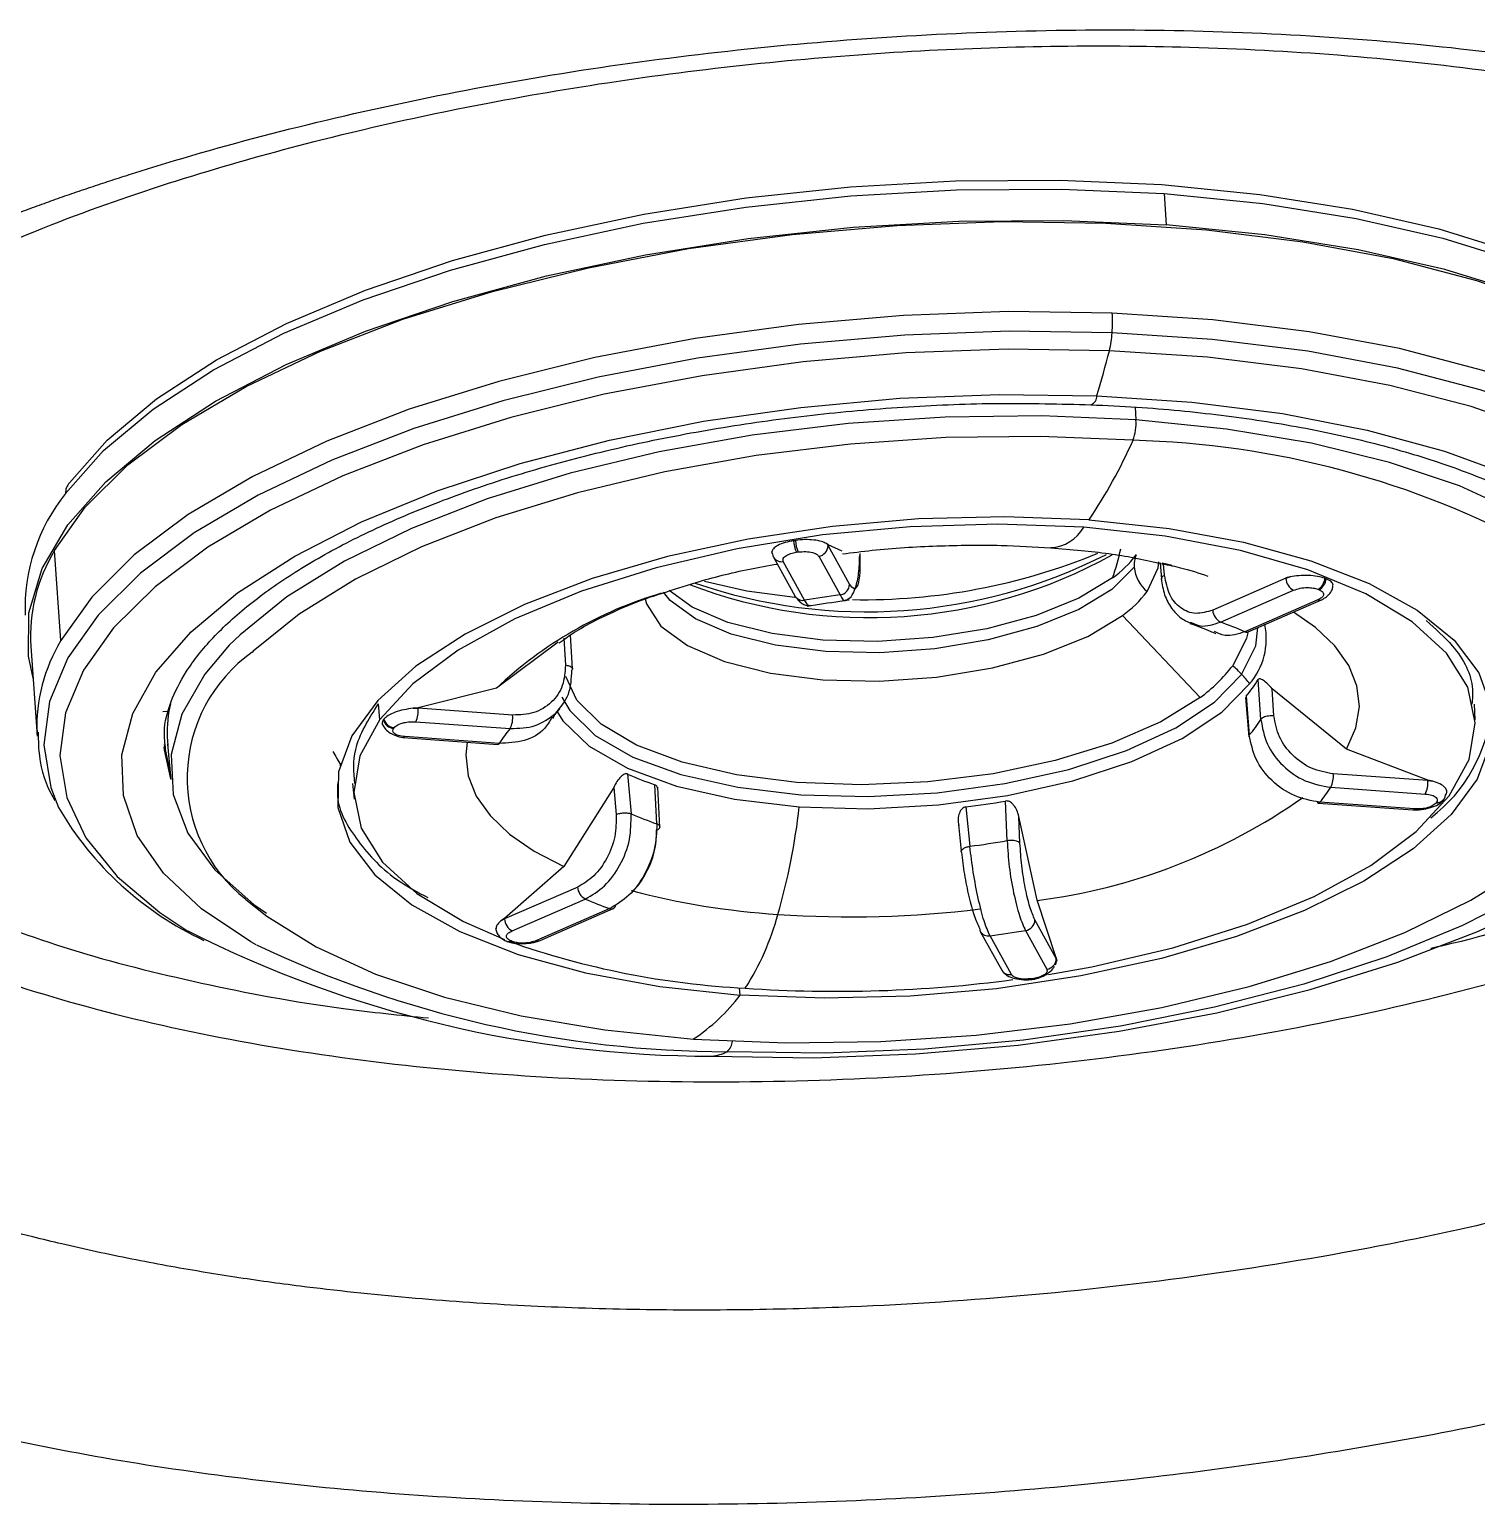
# Model space of a CAD drawing. Extents: x 525 to 613, y 487 to 635.
# Drawn here: x 566.07 to 567.72, y 579.083 to 580.765 of the extents above; entities that cross this region are included whole.
import ezdxf

# ---------------------------------------------------------------- set-up
doc = ezdxf.new("R2010")
doc.units = 0
doc.header["$MEASUREMENT"] = 0
doc.layers.add('1', color=4, linetype='Continuous')
doc.layers.add('STD TEST', color=3, linetype='Continuous')

# ---------------------------------------------------------------- blocks, each defined once
blk = doc.blocks.new('2023 VANGUARD')
at = {"layer": '1', "color": 3, "linetype": 'Continuous', "lineweight": 25}
for p, q in [((-1.5965, -12.1133), (-1.594, -12.1491)), ((-1.6295, -12.3568), (-1.6285, -12.3713)), ((-2.0188, -12.5091), (-2.0168, -12.5088)), ((-1.9796, -12.514), (-1.9814, -12.5125)), ((-1.9814, -12.5125), (-1.9795, -12.5147)), ((-1.9635, -12.5213), (-1.9796, -12.514)), ((-1.9795, -12.5147), (-1.9796, -12.514)), ((-1.9552, -12.5588), (-1.9795, -12.5147)), ((-2.8543, -12.623), (-2.8615, -12.5204)), ((-2.0429, -12.5242), (-2.0436, -12.5218)), ((-2.0418, -12.528), (-2.0174, -12.572)), ((-2.0063, -12.5771), (-2.0307, -12.533)), ((-2.0157, -12.5224), (-2.0137, -12.5221)), ((-1.9903, -12.5269), (-1.9659, -12.571)), ((-1.601, -12.5345), (-1.5994, -12.5529)), ((-1.5872, -12.5376), (-1.5985, -12.535)), ((-1.5959, -12.5487), (-1.597, -12.5359)), ((-1.4527, -12.5504), (-1.4576, -12.5514)), ((-1.4576, -12.5521), (-1.4527, -12.5504)), ((-1.4576, -12.5521), (-1.541, -12.5885)), ((-1.5323, -12.6021), (-1.4489, -12.5657)), ((-1.4576, -12.5514), (-1.4576, -12.5521)), ((-1.4211, -12.5646), (-1.4197, -12.5651)), ((-1.4132, -12.5521), (-1.4118, -12.5526)), ((-1.421, -12.5767), (-1.5044, -12.613)), ((-1.5004, -12.6131), (-1.417, -12.5767)), ((-1.6438, -12.5945), (-1.5553, -12.688)), ((-2.271, -12.6554), (-2.2734, -12.6167)), ((-2.8886, -12.6297), (-2.8814, -12.7323)), ((-2.2872, -12.6249), (-2.3578, -12.6776)), ((-2.281, -12.6203), (-2.2791, -12.6511)), ((-1.4861, -12.713), (-1.489, -12.6675)), ((-2.3578, -12.6776), (-2.447, -12.6997)), ((-1.3885, -12.747), (-1.4731, -12.6781)), ((-1.4712, -12.709), (-1.4731, -12.6781)), ((-2.7294, -12.6952), (-2.7311, -12.7037)), ((-2.4907, -12.7131), (-2.4923, -12.6953)), ((-2.447, -12.6997), (-2.4528, -12.7003)), ((-2.4528, -12.7003), (-2.4469, -12.7004)), ((-2.4469, -12.7004), (-2.447, -12.6997)), ((-2.3392, -12.7081), (-2.4469, -12.7004)), ((-1.5036, -12.688), (-1.4999, -12.7331)), ((-1.5029, -12.6865), (-1.4993, -12.7309)), ((-1.2417, -12.7134), (-1.2426, -12.6955)), ((-2.738, -12.704), (-2.7311, -12.7037)), ((-2.4867, -12.7137), (-2.4861, -12.7129)), ((-2.4497, -12.7157), (-2.342, -12.7234)), ((-2.8816, -12.7286), (-2.8814, -12.7323)), ((-2.475, -12.7233), (-2.4744, -12.7225)), ((-2.4638, -12.7338), (-2.3561, -12.7415)), ((-2.3544, -12.7404), (-2.4622, -12.7327)), ((-2.7366, -12.7417), (-2.7296, -12.775)), ((-2.7361, -12.7478), (-2.7365, -12.7442)), ((-2.7291, -12.7807), (-2.7361, -12.7478)), ((-2.7326, -12.7414), (-2.729, -12.7817)), ((-1.2958, -12.7822), (-1.3885, -12.7471)), ((-2.5362, -12.7654), (-2.5351, -12.7653)), ((-2.5217, -12.7862), (-2.5201, -12.804)), ((-2.2082, -12.7753), (-2.2042, -12.8206)), ((-1.2958, -12.7829), (-1.4035, -12.7752)), ((-1.2902, -12.7835), (-1.2958, -12.7822)), ((-1.2958, -12.7822), (-1.2958, -12.7829)), ((-1.2958, -12.7829), (-1.2902, -12.7835)), ((-2.2239, -12.7907), (-2.2808, -12.8808)), ((-2.2239, -12.7907), (-2.2212, -12.8214)), ((-2.1748, -12.8322), (-2.1771, -12.7875)), ((-2.1715, -12.8358), (-2.1738, -12.7905)), ((-1.4064, -12.7905), (-1.2986, -12.7982)), ((-1.8224, -12.8129), (-1.818, -12.8577)), ((-1.7754, -12.8514), (-1.7774, -12.8062)), ((-1.4204, -12.8085), (-1.3127, -12.8162)), ((-1.3111, -12.8152), (-1.4188, -12.8075)), ((-1.2858, -12.8076), (-1.2864, -12.8084)), ((-1.2777, -12.8047), (-1.2771, -12.8039)), ((-1.8311, -12.8293), (-1.8277, -12.8634)), ((-1.7412, -12.9194), (-1.7621, -12.8237)), ((-1.7608, -12.8544), (-1.7621, -12.8237)), ((-2.2808, -12.8808), (-2.3486, -12.94)), ((-2.2651, -12.9043), (-2.3485, -12.9407)), ((-2.3398, -12.9543), (-2.2564, -12.9179)), ((-1.7194, -12.985), (-1.7412, -12.9194)), ((-2.2285, -12.9288), (-2.3119, -12.9652)), ((-2.308, -12.9653), (-2.2246, -12.9289)), ((-2.3486, -12.94), (-2.3526, -12.9428)), ((-2.3526, -12.9428), (-2.3485, -12.9407)), ((-2.3485, -12.9407), (-2.3486, -12.94)), ((-1.7545, -12.9538), (-1.7302, -12.9979)), ((-1.7194, -12.9857), (-1.7437, -12.9417)), ((-2.3461, -12.966), (-2.3448, -12.9666)), ((-2.3397, -12.9663), (-2.3411, -12.9658)), ((-1.806, -12.9549), (-1.7816, -12.9989)), ((-1.7705, -13.004), (-1.7949, -12.9599)), ((-1.7202, -12.9931), (-1.7187, -12.9882)), ((-1.7187, -12.9882), (-1.7194, -12.985)), ((-1.7194, -12.985), (-1.7194, -12.9857)), ((-1.7194, -12.9857), (-1.7187, -12.9882)), ((-2.0799, -13.0275), (-2.0805, -13.0191)), ((-1.7451, -13.0085), (-1.7471, -13.0088)), ((-1.7461, -13.0097), (-1.7441, -13.0094))]:
    blk.add_line(p, q, dxfattribs=at)
at = {"layer": '1', "color": 3, "linetype": 'Continuous', "lineweight": 25, "flags": 128}
for points in [[(-2.849, -12.4553), (-2.8058, -12.4064), (-2.7493, -12.3592), (-2.6804, -12.3143), (-2.6001, -12.2725), (-2.5096, -12.2344), (-2.4101, -12.2005), (-2.3031, -12.1713), (-2.1903, -12.1472), (-2.0732, -12.1286), (-1.9535, -12.1158), (-1.833, -12.1089), (-1.7134, -12.1081), (-1.5965, -12.1133)], [(-2.8444, -12.4431), (-2.8014, -12.3944), (-2.7453, -12.3475), (-2.6768, -12.3029), (-2.597, -12.2613), (-2.5069, -12.2234), (-2.408, -12.1897), (-2.3017, -12.1607), (-2.1895, -12.1367), (-2.073, -12.1183), (-1.954, -12.1055), (-1.8342, -12.0987), (-1.7154, -12.0978), (-1.5992, -12.103), (-1.4873, -12.1142), (-1.3815, -12.1311), (-1.2832, -12.1536), (-1.1938, -12.1812), (-1.1148, -12.2137), (-1.0471, -12.2505), (-0.9919, -12.2911), (-0.9499, -12.335), (-0.9264, -12.3717)], [(-1.5965, -12.1133), (-1.484, -12.1245), (-1.3776, -12.1416), (-1.2787, -12.1642), (-1.1889, -12.192), (-1.1093, -12.2247), (-1.0413, -12.2617), (-1.0162, -12.2785)], [(-2.8861, -12.6659), (-2.8914, -12.641), (-2.8908, -12.5913), (-2.8758, -12.5411), (-2.8465, -12.4912), (-2.8032, -12.4422), (-2.7468, -12.395), (-2.6779, -12.3501), (-2.5976, -12.3083), (-2.507, -12.2702), (-2.4076, -12.2363), (-2.3006, -12.2071), (-2.1877, -12.183), (-2.0706, -12.1645), (-1.9509, -12.1516), (-1.8304, -12.1448), (-1.7109, -12.1439), (-1.594, -12.1491)], [(-2.8615, -12.5204), (-2.8265, -12.471), (-2.7779, -12.4228), (-2.7164, -12.3767), (-2.6429, -12.3332), (-2.5585, -12.293), (-2.4645, -12.2567), (-2.3621, -12.2249), (-2.2529, -12.1979), (-2.1386, -12.1761), (-2.0206, -12.16), (-1.9008, -12.1496), (-1.781, -12.1453), (-1.6628, -12.147)], [(-1.6628, -12.147), (-1.548, -12.1547), (-1.4383, -12.1682), (-1.3352, -12.1875), (-1.2403, -12.2123), (-1.1549, -12.242), (-1.0803, -12.2764), (-1.0176, -12.315), (-0.9677, -12.3571), (-0.9314, -12.4021), (-0.909, -12.4494), (-0.9015, -12.4889)], [(-0.8989, -12.5254), (-0.8987, -12.4776), (-0.9127, -12.429), (-0.941, -12.3824), (-0.9832, -12.3383), (-1.0388, -12.2975), (-1.1068, -12.2605), (-1.1863, -12.2278), (-1.2762, -12.2), (-1.375, -12.1774), (-1.4815, -12.1603), (-1.594, -12.1491)], [(-1.6555, -12.2496), (-1.7737, -12.2479), (-1.8936, -12.2522), (-2.0133, -12.2626), (-2.1313, -12.2787), (-2.2457, -12.3004), (-2.3548, -12.3275), (-2.4572, -12.3593), (-2.5512, -12.3956), (-2.6356, -12.4358), (-2.7091, -12.4793), (-2.7706, -12.5254), (-2.8192, -12.5736), (-2.8543, -12.623)], [(-0.8942, -12.5915), (-0.9018, -12.552), (-0.9241, -12.5047), (-0.9605, -12.4597), (-1.0104, -12.4176), (-1.073, -12.379), (-1.1476, -12.3446), (-1.233, -12.3149), (-1.3279, -12.2901), (-1.431, -12.2708), (-1.5407, -12.2573), (-1.6555, -12.2496)], [(-1.6557, -12.2721), (-1.7731, -12.2704), (-1.8921, -12.2747), (-2.0111, -12.285), (-2.1283, -12.301), (-2.2419, -12.3226), (-2.3504, -12.3495), (-2.452, -12.3811), (-2.5455, -12.4172), (-2.6293, -12.4571), (-2.7023, -12.5003), (-2.7634, -12.5461), (-2.8117, -12.594), (-2.8465, -12.643), (-2.8673, -12.6927), (-2.8738, -12.7422), (-2.8659, -12.7908), (-2.8571, -12.8134)], [(-0.904, -12.665), (-0.899, -12.6212), (-0.9069, -12.5726), (-0.929, -12.5255), (-0.9652, -12.4808), (-1.0147, -12.439), (-1.077, -12.4007), (-1.1511, -12.3665), (-1.2359, -12.337), (-1.3302, -12.3124), (-1.4326, -12.2932), (-1.5416, -12.2797), (-1.6557, -12.2721)], [(-1.6588, -12.2925), (-1.7741, -12.2909), (-1.8911, -12.2951), (-2.008, -12.3052), (-2.1231, -12.321), (-2.2347, -12.3422), (-2.3412, -12.3685), (-2.4411, -12.3997), (-2.5329, -12.4351), (-2.6152, -12.4743), (-2.6869, -12.5167), (-2.7469, -12.5617), (-2.7944, -12.6087), (-2.8286, -12.6569), (-2.849, -12.7057), (-2.8554, -12.7543), (-2.8476, -12.8021), (-2.8258, -12.8482), (-2.7903, -12.8922), (-2.7417, -12.9333), (-2.7095, -12.9544)], [(-1.0666, -12.8611), (-1.024, -12.828), (-0.9765, -12.7811), (-0.9423, -12.7328), (-0.9219, -12.6841), (-0.9155, -12.6354), (-0.9233, -12.5877), (-0.945, -12.5415), (-0.9805, -12.4976), (-1.0292, -12.4565), (-1.0904, -12.4189), (-1.1632, -12.3853), (-1.2465, -12.3563), (-1.3391, -12.3321), (-1.4397, -12.3133), (-1.5468, -12.3), (-1.6588, -12.2925)], [(-2.6315, -12.9701), (-2.6379, -12.9666), (-2.694, -12.9293), (-2.7373, -12.8886), (-2.7672, -12.8453), (-2.7831, -12.8), (-2.7849, -12.7534), (-2.7724, -12.7062), (-2.7459, -12.6592), (-2.7059, -12.6132), (-2.6528, -12.5688), (-2.5877, -12.5267), (-2.5114, -12.4877), (-2.4253, -12.4522), (-2.3306, -12.421), (-2.2288, -12.3945), (-2.1217, -12.373), (-2.0107, -12.3571), (-1.8978, -12.3467), (-1.7846, -12.3423), (-1.673, -12.3438)], [(-1.673, -12.3438), (-1.5648, -12.3511), (-1.4615, -12.3643), (-1.365, -12.383), (-1.2766, -12.4071), (-1.1978, -12.436), (-1.1298, -12.4693), (-1.0737, -12.5066), (-1.0303, -12.5473), (-1.0005, -12.5906), (-0.9845, -12.6359), (-0.9828, -12.6825), (-0.9952, -12.7297), (-1.0217, -12.7767), (-1.0618, -12.8227), (-1.1148, -12.8672), (-1.1482, -12.89)], [(-1.6285, -12.3713), (-1.736, -12.3668), (-1.846, -12.3682), (-1.9566, -12.3757), (-2.066, -12.389), (-2.1722, -12.408), (-2.2735, -12.4323), (-2.3682, -12.4615), (-2.4545, -12.4952), (-2.5311, -12.5326), (-2.5967, -12.5732), (-2.65, -12.6164), (-2.6623, -12.6285)], [(-1.1083, -12.5339), (-1.133, -12.514), (-1.1903, -12.4784), (-1.2595, -12.4468), (-1.3393, -12.4199), (-1.4285, -12.3981), (-1.5254, -12.3819), (-1.6285, -12.3713)], [(-1.6319, -12.3947), (-1.7374, -12.3902), (-1.8454, -12.3916), (-1.9541, -12.399), (-2.0615, -12.4121), (-2.1658, -12.4307), (-2.2653, -12.4546), (-2.3583, -12.4833), (-2.4431, -12.5163), (-2.5183, -12.5531), (-2.5827, -12.593), (-2.635, -12.6353), (-2.6363, -12.6366)], [(-1.6822, -12.4856), (-1.7781, -12.4819), (-1.8763, -12.4844), (-1.9746, -12.4929), (-2.0708, -12.5073), (-2.1627, -12.5273), (-2.2484, -12.5524), (-2.3258, -12.5821), (-2.3934, -12.6157), (-2.4495, -12.6524), (-2.4928, -12.6914), (-2.5226, -12.7319), (-2.5379, -12.7729), (-2.5387, -12.8136), (-2.5247, -12.853), (-2.4963, -12.8903), (-2.4542, -12.9245), (-2.3993, -12.955), (-2.3328, -12.9811), (-2.2563, -13.0022), (-2.1713, -13.0177), (-2.0799, -13.0275)], [(-1.6881, -12.4939), (-1.7859, -12.4903), (-1.886, -12.4933), (-1.9859, -12.5027), (-2.0833, -12.5185), (-2.1757, -12.54), (-2.2609, -12.5669), (-2.3367, -12.5985), (-2.4013, -12.634), (-2.453, -12.6725), (-2.4907, -12.7131)], [(-1.6822, -12.4856), (-1.5908, -12.4954), (-1.5058, -12.5109), (-1.4292, -12.532), (-1.3628, -12.5581), (-1.3079, -12.5886), (-1.2658, -12.6228), (-1.2374, -12.6601), (-1.2234, -12.6995), (-1.2241, -12.7401), (-1.2395, -12.7812), (-1.2692, -12.8217), (-1.3126, -12.8607), (-1.3687, -12.8974), (-1.4362, -12.931), (-1.5137, -12.9606), (-1.5994, -12.9858), (-1.6913, -13.0057), (-1.7875, -13.0202), (-1.8858, -13.0287), (-1.984, -13.0311), (-2.0799, -13.0275)], [(-1.2713, -12.8004), (-1.2487, -12.7588), (-1.2416, -12.7171), (-1.2502, -12.6764), (-1.2744, -12.6376), (-1.3135, -12.6018), (-1.3666, -12.5698), (-1.4324, -12.5424), (-1.5092, -12.5203), (-1.5951, -12.504), (-1.6881, -12.4939)], [(-2.0429, -12.5242), (-2.0425, -12.5263), (-2.0418, -12.528)], [(-1.6159, -12.5672), (-1.6033, -12.54), (-1.6024, -12.5335)], [(-1.6305, -12.5395), (-1.656, -12.5647), (-1.6936, -12.5876), (-1.7415, -12.6072), (-1.7972, -12.6224), (-1.858, -12.6325), (-1.9207, -12.637), (-1.9823, -12.6356), (-2.0397, -12.6285), (-2.09, -12.6159), (-2.1306, -12.5985), (-2.1595, -12.5773), (-2.1674, -12.568)], [(-1.6553, -12.5517), (-1.6937, -12.5747), (-1.7422, -12.5944), (-1.7987, -12.6096), (-1.8601, -12.6196), (-1.9234, -12.624), (-1.9855, -12.6225), (-2.0433, -12.6152), (-2.0938, -12.6025), (-2.1347, -12.5849), (-2.1608, -12.5662)], [(-2.1206, -12.5555), (-2.0723, -12.5665), (-2.0176, -12.5737)], [(-2.1886, -12.5741), (-2.1866, -12.5814), (-2.1701, -12.6066), (-2.14, -12.6288), (-2.0978, -12.647), (-2.0454, -12.6602), (-1.9856, -12.6678), (-1.9213, -12.6693), (-1.8558, -12.6648), (-1.7922, -12.6544), (-1.7338, -12.6387), (-1.6835, -12.6183), (-1.6438, -12.5945)], [(-2.0162, -12.5737), (-2.0173, -12.5722), (-2.0174, -12.572)], [(-1.417, -12.5767), (-1.4167, -12.5766), (-1.4164, -12.5764)], [(-1.3885, -12.7471), (-1.3778, -12.7228), (-1.3738, -12.6985), (-1.3765, -12.6747), (-1.3857, -12.6515), (-1.4016, -12.6292), (-1.4237, -12.6083), (-1.4489, -12.5906)], [(-1.5011, -12.6142), (-1.5025, -12.6204), (-1.5182, -12.6518)], [(-1.508, -12.6617), (-1.4917, -12.629), (-1.4894, -12.6083)], [(-2.6623, -12.6285), (-2.6902, -12.6613), (-2.7166, -12.7071), (-2.7287, -12.7532), (-2.7264, -12.7987), (-2.7097, -12.8428), (-2.6789, -12.8848), (-2.6344, -12.924), (-2.62, -12.9342)], [(-2.2833, -12.6877), (-2.2742, -12.703), (-2.245, -12.7314), (-2.2022, -12.756), (-2.1474, -12.7759), (-2.0826, -12.7904), (-2.0105, -12.7989), (-1.9337, -12.8011), (-1.8552, -12.7968), (-1.778, -12.7863), (-1.7052, -12.77), (-1.6394, -12.7485), (-1.5832, -12.7226), (-1.5389, -12.6932), (-1.508, -12.6617)], [(-1.5553, -12.688), (-1.6002, -12.7158), (-1.6559, -12.7401), (-1.7205, -12.7601), (-1.7914, -12.7751), (-1.866, -12.7844), (-1.9415, -12.7878), (-2.0152, -12.7851), (-2.0841, -12.7763), (-2.1458, -12.7619), (-2.1979, -12.7424), (-2.2384, -12.7185), (-2.266, -12.6911), (-2.2787, -12.664)], [(-2.0124, -12.8127), (-1.9339, -12.8149), (-1.8537, -12.8106), (-1.7749, -12.7999), (-1.7004, -12.7832), (-1.6332, -12.7612), (-1.5758, -12.7347), (-1.5305, -12.7047), (-1.4989, -12.6725)], [(-2.4907, -12.7131), (-2.5134, -12.7547), (-2.5205, -12.7965), (-2.5118, -12.8372), (-2.4877, -12.8759), (-2.4485, -12.9117), (-2.3954, -12.9437), (-2.3486, -12.9642)], [(-2.2889, -12.7037), (-2.2819, -12.7147), (-2.2521, -12.7437), (-2.2083, -12.7688), (-2.1523, -12.7892), (-2.0861, -12.804), (-2.0124, -12.8127)], [(-2.4643, -12.7336), (-2.4643, -12.7336), (-2.4638, -12.7338)], [(-2.391, -12.739), (-2.3926, -12.7535), (-2.3899, -12.7774), (-2.3807, -12.8006), (-2.3648, -12.8228), (-2.3427, -12.8438), (-2.3146, -12.8632), (-2.2808, -12.8808)], [(-2.1331, -13.0776), (-2.0276, -13.0821), (-1.9195, -13.0806), (-1.8109, -13.0733), (-1.7035, -13.0602), (-1.5991, -13.0416), (-1.4996, -13.0177), (-1.4067, -12.989), (-1.3219, -12.956), (-1.2466, -12.9192), (-1.1823, -12.8793), (-1.1299, -12.837), (-1.0939, -12.7974)], [(-1.7283, -13.0039), (-1.6787, -12.9951), (-1.5863, -12.9735), (-1.5012, -12.9466), (-1.4254, -12.915), (-1.3608, -12.8795), (-1.309, -12.841), (-1.2713, -12.8004)], [(-2.1121, -13.0972), (-1.9967, -13.0989), (-1.8798, -13.0946), (-1.7629, -13.0845), (-1.6478, -13.0688), (-1.5362, -13.0476), (-1.4297, -13.0212), (-1.3298, -12.9901), (-1.238, -12.9547), (-1.1557, -12.9155), (-1.084, -12.873), (-1.0666, -12.8611)], [(-1.1482, -12.89), (-1.1799, -12.9092), (-1.2562, -12.9483), (-1.3424, -12.9837), (-1.437, -13.0149), (-1.5388, -13.0414), (-1.646, -13.0629), (-1.7569, -13.0789), (-1.8698, -13.0892), (-1.983, -13.0936), (-2.0946, -13.0921)], [(-2.6436, -12.9183), (-2.6197, -12.9375), (-2.5634, -12.9725), (-2.4955, -13.0035), (-2.4171, -13.0299), (-2.3295, -13.0513), (-2.2343, -13.0673), (-2.1331, -13.0776)], [(-1.8071, -12.9512), (-1.8067, -12.9532), (-1.806, -12.9549)], [(-1.7461, -13.0097), (-1.7463, -13.0097), (-1.7467, -13.0094), (-1.7471, -13.0088)], [(-1.7451, -13.0085), (-1.7447, -13.0091), (-1.7443, -13.0094), (-1.744, -13.0093), (-1.7438, -13.0092)]]:
    blk.add_lwpolyline(points, dxfattribs=at)
at = {"layer": '1', "color": 3, "linetype": 'Continuous', "lineweight": 25}
for centre, radius, start, end in [((-1.8115, -12.2599), 0.1563, 355.5438, 3.8047), ((-1.7762, -12.264), 0.1208, 346.3337, 356.1553), ((-3.042, -11.936), 1.4284, 343.4139, 345.5472), ((-1.6837, -12.3441), 0.0107, 290.7551, 1.8638), ((-1.6822, -12.3755), 0.0538, 339.1463, 4.4692), ((-2.1982, -12.1407), 0.6207, 326.2393, 335.8443), ((-1.657, -13.4146), 1.0202, 61.416, 88.5917), ((-2.8338, -12.454), 0.0152, 133.9939, 184.9887), ((-2.6872, -12.5861), 0.208, 141.0607, 182.2344), ((-1.7281, -12.4713), 0.0459, 273.1609, 330.5632), ((-1.9753, -12.5059), 0.0437, 184.183, 202.2022), ((-1.9733, -12.5057), 0.0437, 184.183, 202.2022), ((-1.9919, -12.5147), 0.0123, 277.3364, 359.749), ((-2.6998, -12.6185), 0.1892, 148.7653, 183.3976), ((-1.9329, -12.0241), 0.5729, 249.0725, 298.9408), ((-1.9354, -11.9882), 0.6021, 251.0362, 296.9801), ((-2.0326, -12.5225), 0.0107, 210.7637, 280.4708), ((-1.9395, -11.8745), 0.702, 268.9971, 292.3935), ((-1.8746, -12.4708), 0.2337, 339.7531, 348.2238), ((-1.7312, -12.447), 0.1294, 305.9473, 322.6821), ((-1.5987, -12.5371), 0.0319, 158.4853, 184.3952), ((-1.5895, -12.5357), 0.0411, 185.3029, 230.0454), ((-1.9675, -12.5588), 0.0123, 277.3363, 359.7509), ((-1.7224, -12.4861), 0.1339, 305.9473, 322.6821), ((-1.4409, -12.5511), 0.0167, 183.6692, 241.5839), ((-1.4282, -12.5513), 0.0151, 298.2031, 357.0966), ((-1.4269, -12.5519), 0.0151, 298.2031, 357.0966), ((-2.0377, -13.0153), 0.4653, 106.5024, 133.463), ((-2.0082, -12.5664), 0.0109, 222.5125, 280.1702), ((-1.8163, -13.707), 1.1458, 97.5039, 99.5447), ((-1.4189, -12.572), 0.00509, 245.8642, 291.6842), ((-1.5243, -12.5874), 0.0167, 183.6681, 241.5839), ((-1.6837, -13.0294), 0.4533, 66.6928, 70.4799), ((-1.5023, -12.6084), 0.00509, 245.8641, 291.6842), ((-1.5589, -12.6211), 0.079, 319.4458, 11.8272), ((-2.6918, -12.7213), 0.1899, 148.8086, 182.1872), ((-2.5341, -12.7801), 0.1763, 125.4605, 231.5943), ((-1.6598, -12.5439), 0.178, 305.9473, 322.6821), ((-1.6071, -12.7546), 0.1359, 43.1425, 49.132), ((-1.6052, -12.7528), 0.1333, 37.0784, 43.1468), ((-1.6025, -12.5988), 0.1326, 318.6417, 328.8064), ((-2.4746, -12.7033), 0.0278, 333.3507, 5.8194), ((-1.3987, -12.6846), 0.1763, 307.1231, 354.6784), ((-2.5874, -12.7285), 0.1458, 170.2434, 185.6102), ((-2.4739, -12.7101), 0.0132, 195.8266, 265.4152), ((-2.4733, -12.7093), 0.0132, 195.8266, 265.4152), ((-2.3669, -12.711), 0.0278, 333.3508, 5.82), ((-1.5993, -12.6438), 0.1326, 318.9191, 328.529), ((-2.4639, -12.7319), 0.00186, 272.0294, 333.8036), ((-2.2212, -12.8251), 0.1579, 139.8972, 147.5508), ((-2.412, -12.6822), 0.1484, 206.9785, 214.0228), ((-2.3561, -12.7396), 0.00186, 272.0292, 333.8039), ((-2.0538, -12.4274), 0.3807, 246.071, 251.1018), ((-1.4312, -12.778), 0.0278, 333.3508, 5.8199), ((-1.3235, -12.7857), 0.0278, 333.3507, 5.8194), ((-1.8257, -12.2516), 0.6732, 277.2088, 305.1354), ((-1.5396, -12.7058), 0.1579, 319.8972, 327.5508), ((-1.2847, -12.7983), 0.00937, 262.9506, 352.0303), ((-2.5323, -12.6246), 0.3757, 210.1788, 244.9787), ((-2.7611, -12.7272), 0.7536, 343.9613, 353.4866), ((-1.9425, -11.8583), 0.9621, 277.1689, 279.8796), ((-1.4199, -12.8063), 0.00226, 193.4791, 255.6375), ((-1.4205, -12.8066), 0.00186, 272.0291, 333.8039), ((-1.3128, -12.8144), 0.00186, 272.0294, 333.8036), ((-1.2854, -12.7987), 0.00977, 264.0115, 322.3739), ((-2.0506, -12.4723), 0.3807, 246.2085, 250.9642), ((-1.9393, -11.9032), 0.9622, 277.243, 279.8055), ((-2.2485, -12.9032), 0.0167, 183.6681, 241.5839), ((-2.0771, -12.5016), 0.4533, 246.6928, 250.4799), ((-1.9802, -12.0622), 0.8751, 255.1862, 266.2858), ((-2.2265, -12.9242), 0.00509, 245.8641, 291.6842), ((-2.2274, -12.9236), 0.00601, 298.4046, 356.2015), ((-2.325, -12.8589), 0.2981, 327.3712, 345.1232), ((-1.9539, -11.7285), 1.2098, 266.0684, 277.0153), ((-2.1103, -11.7689), 1.3283, 243.1862, 269.9247), ((-2.3319, -12.9396), 0.0167, 183.6692, 241.5839), ((-1.9445, -11.8239), 1.1458, 277.5039, 279.5447), ((-1.7561, -12.9416), 0.0123, 277.3363, 359.7508), ((-2.0914, -11.836), 1.2561, 244.5366, 269.8573), ((-2.3439, -12.96), 0.00642, 243.9905, 295.9881), ((-2.3425, -12.9604), 0.00652, 249.9358, 295.797), ((-2.0249, -12.0656), 0.9553, 250.5494, 267.0584), ((-2.3099, -12.9605), 0.00509, 245.8642, 291.6842), ((-1.7968, -12.9494), 0.0107, 210.7636, 280.4709), ((-1.7317, -12.9857), 0.0123, 277.3364, 359.749), ((-1.7725, -12.9937), 0.0105, 210.1496, 281.0849), ((-1.97, -11.4971), 1.5261, 266.0934, 277.5753), ((-2.2531, -12.8968), 0.217, 303.5932, 322.9902), ((-2.1078, -13.0777), 0.0195, 312.4033, 352.6042), ((-2.1193, -13.0398), 0.0579, 277.1606, 295.2724)]:
    blk.add_arc(centre, radius, start, end, dxfattribs=at)
for points, knots in [([(-3.0603, -12.2005), (-3.054, -12.1977), (-3.0414, -12.1919), (-3.0222, -12.1834), (-3.0028, -12.175), (-2.9832, -12.1668), (-2.9633, -12.1587), (-2.9432, -12.1506), (-2.9228, -12.1427), (-2.9023, -12.1349), (-2.8814, -12.1273), (-2.8604, -12.1197), (-2.8391, -12.1123), (-2.8175, -12.105), (-2.7958, -12.0978), (-2.7297, -12.0765), (-2.6153, -12.0437), (-2.4471, -12.0047), (-2.2728, -11.9731), (-2.0941, -11.9493), (-1.9127, -11.9335), (-1.7309, -11.9259), (-1.5508, -11.9266), (-1.3749, -11.9357), (-1.2049, -11.9529), (-1.0698, -11.9738), (-0.9663, -11.9944), (-0.8911, -12.0118), (-0.8188, -12.0309), (-0.7596, -12.0488), (-0.7121, -12.0647), (-0.6753, -12.0778), (-0.6396, -12.0915), (-0.6052, -12.1057), (-0.5719, -12.1205), (-0.5397, -12.1356), (-0.5193, -12.1462), (-0.5091, -12.1514)], [0, 0, 0, 0, 0.008952, 0.017889, 0.026815, 0.035731, 0.044639, 0.053542, 0.06244, 0.071337, 0.080235, 0.089134, 0.098038, 0.106948, 0.115866, 0.124794, 0.187414, 0.249964, 0.312293, 0.374618, 0.437194, 0.499851, 0.562258, 0.624957, 0.687232, 0.749689, 0.780925, 0.812394, 0.843793, 0.875039, 0.892921, 0.910764, 0.928586, 0.946403, 0.964233, 0.982093, 1, 1, 1, 1]), ([(-2.9818, -12.1979), (-2.9348, -12.1776), (-2.8455, -12.1389), (-2.7009, -12.0907), (-2.5443, -12.047), (-2.3821, -12.0113), (-2.2104, -11.9825), (-2.0482, -11.9626), (-1.8854, -11.9499), (-1.7249, -11.9441), (-1.5618, -11.9452), (-1.3929, -11.9541), (-1.2317, -11.9712), (-1.0757, -11.9964), (-0.944, -12.0257), (-0.8252, -12.0604), (-0.7214, -12.0976), (-0.6611, -12.127), (-0.6297, -12.1423)], [0, 0, 0, 0, 0.07111, 0.135305, 0.193312, 0.268332, 0.327833, 0.389332, 0.448794, 0.50701, 0.566045, 0.630682, 0.700125, 0.758182, 0.827981, 0.880497, 0.937675, 1, 1, 1, 1]), ([(-1.2923, -12.9739), (-1.2842, -12.9721), (-1.2184, -12.9572), (-1.1046, -12.9211), (-0.9552, -12.8659), (-0.8228, -12.8033), (-0.7087, -12.7353), (-0.615, -12.6628), (-0.5432, -12.5872), (-0.4947, -12.5096), (-0.4702, -12.4316), (-0.47, -12.3542), (-0.4952, -12.2792), (-0.535, -12.216), (-0.5754, -12.1804), (-0.5908, -12.1669)], [0, 0, 0, 0, 0.011865, 0.096952, 0.182038, 0.267125, 0.352211, 0.437298, 0.522385, 0.607471, 0.692558, 0.777645, 0.862731, 0.947818, 1, 1, 1, 1]), ([(-3.377, -12.6133), (-3.3773, -12.6222), (-3.3785, -12.66), (-3.3504, -12.7245), (-3.2928, -12.8046), (-3.205, -12.8787), (-3.0914, -12.9453), (-2.9538, -13.0031), (-2.7949, -13.051), (-2.618, -13.088), (-2.4266, -13.1134), (-2.2246, -13.1266), (-2.016, -13.1273), (-1.8051, -13.1157), (-1.596, -13.0918), (-1.393, -13.0562), (-1.2001, -13.0096), (-1.0212, -12.9529), (-0.86, -12.8873), (-0.7196, -12.8141), (-0.6029, -12.7347), (-0.5122, -12.6508), (-0.4495, -12.5641), (-0.4153, -12.4761), (-0.413, -12.3892), (-0.4285, -12.3226), (-0.4543, -12.2871), (-0.4607, -12.2784)], [0, 0, 0, 0, 0.012926, 0.055238, 0.09755, 0.139863, 0.182175, 0.224488, 0.2668, 0.309113, 0.351425, 0.393737, 0.43605, 0.478362, 0.520675, 0.562987, 0.6053, 0.647612, 0.689924, 0.732237, 0.774549, 0.816862, 0.859174, 0.901487, 0.943799, 0.986111, 1, 1, 1, 1]), ([(-2.7349, -12.7469), (-2.7357, -12.7403), (-2.7379, -12.7229), (-2.7303, -12.6938), (-2.7125, -12.6577), (-2.6829, -12.6202), (-2.6412, -12.5819), (-2.5888, -12.5448), (-2.5262, -12.5093), (-2.4541, -12.4762), (-2.3735, -12.446), (-2.2855, -12.4192), (-2.1916, -12.3965), (-2.093, -12.3781), (-1.9913, -12.3644), (-1.888, -12.3556), (-1.7833, -12.3515), (-1.7147, -12.3532), (-1.6799, -12.3541)], [0, 0, 0, 0, 0.039164, 0.103746, 0.164923, 0.229876, 0.293311, 0.356476, 0.419741, 0.483289, 0.547124, 0.611198, 0.675455, 0.739843, 0.804319, 0.868844, 0.933386, 1, 1, 1, 1]), ([(-1.6799, -12.3541), (-1.6624, -12.355), (-1.6118, -12.3574), (-1.5306, -12.3653), (-1.4393, -12.3792), (-1.3548, -12.3978), (-1.2782, -12.4205), (-1.2108, -12.4468), (-1.1536, -12.4762), (-1.1075, -12.5078), (-1.0726, -12.5405), (-1.0498, -12.5737), (-1.0382, -12.6001), (-1.0377, -12.616), (-1.0376, -12.6209)], [0, 0, 0, 0, 0.048327, 0.140302, 0.232155, 0.323769, 0.415062, 0.505944, 0.596335, 0.68624, 0.775931, 0.865959, 0.958145, 1, 1, 1, 1]), ([(-2.0188, -12.5091), (-2.0222, -12.5098), (-2.0291, -12.5111), (-2.0371, -12.5145), (-2.0426, -12.5183), (-2.0433, -12.5207), (-2.0436, -12.5218)], [0, 0, 0, 0, 0.247558, 0.500834, 0.753648, 1, 1, 1, 1]), ([(-1.9814, -12.5125), (-1.9832, -12.5116), (-1.9867, -12.5099), (-1.9956, -12.5083), (-2.0061, -12.5077), (-2.0133, -12.5084), (-2.0168, -12.5088)], [0, 0, 0, 0, 0.246603, 0.499388, 0.752586, 1, 1, 1, 1]), ([(-1.9632, -12.5243), (-1.9519, -12.5229), (-1.9165, -12.5181), (-1.8553, -12.5147), (-1.7865, -12.5137), (-1.7444, -12.5162), (-1.7256, -12.5172)], [0, 0, 0, 0, 0.141922, 0.447483, 0.753524, 1, 1, 1, 1]), ([(-2.0307, -12.533), (-2.0309, -12.5318), (-2.0314, -12.5294), (-2.0277, -12.5262), (-2.0222, -12.5237), (-2.0179, -12.5229), (-2.0157, -12.5224)], [0, 0, 0, 0, 0.2794856, 0.5590017, 0.7794153, 1, 1, 1, 1]), ([(-2.0137, -12.5221), (-2.0108, -12.5219), (-2.005, -12.5213), (-1.9976, -12.5224), (-1.9924, -12.5244), (-1.991, -12.5261), (-1.9903, -12.5269)], [0, 0, 0, 0, 0.279658, 0.559227, 0.779582, 1, 1, 1, 1]), ([(-1.9598, -12.5772), (-1.9576, -12.5763), (-1.9532, -12.5745), (-1.948, -12.5633), (-1.9442, -12.547), (-1.9437, -12.5331), (-1.9435, -12.5261)], [0, 0, 0, 0, 0.253215, 0.504113, 0.752609, 1, 1, 1, 1]), ([(-1.9434, -12.5238), (-1.9432, -12.5314), (-1.943, -12.5467), (-1.9455, -12.5608), (-1.9496, -12.5663), (-1.9533, -12.5613), (-1.9552, -12.5588)], [0, 0, 0, 0, 0.249817, 0.500222, 0.750496, 1, 1, 1, 1]), ([(-1.7256, -12.5172), (-1.714, -12.5182), (-1.6806, -12.5209), (-1.6375, -12.5267), (-1.6111, -12.5327), (-1.6017, -12.5349)], [0, 0, 0, 0, 0.2556722, 0.7361258, 1, 1, 1, 1]), ([(-2.1694, -12.5694), (-2.1565, -12.5651), (-2.1259, -12.555), (-2.0807, -12.5434), (-2.048, -12.5377), (-2.0374, -12.5358)], [0, 0, 0, 0, 0.330477, 0.782701, 1, 1, 1, 1]), ([(-1.6017, -12.5349), (-1.594, -12.5364), (-1.5722, -12.5408), (-1.5566, -12.5461), (-1.5465, -12.5495)], [0, 0, 0, 0, 0.353572, 1, 1, 1, 1]), ([(-1.5959, -12.5487), (-1.5965, -12.5491), (-1.598, -12.5498), (-1.5987, -12.5506), (-1.5991, -12.551)], [0, 0, 0, 0, 0.4814321, 1, 1, 1, 1]), ([(-1.541, -12.5885), (-1.5475, -12.5904), (-1.5606, -12.5942), (-1.5782, -12.5871), (-1.5914, -12.5718), (-1.5944, -12.5564), (-1.5959, -12.5487)], [0, 0, 0, 0, 0.249775, 0.50014, 0.75045, 1, 1, 1, 1]), ([(-1.4132, -12.5521), (-1.4159, -12.5512), (-1.4213, -12.5496), (-1.4319, -12.5487), (-1.4429, -12.5489), (-1.4495, -12.5499), (-1.4527, -12.5504)], [0, 0, 0, 0, 0.247558, 0.500834, 0.753648, 1, 1, 1, 1]), ([(-1.5997, -12.5525), (-1.5987, -12.5588), (-1.5967, -12.5713), (-1.5884, -12.5866), (-1.5773, -12.5985), (-1.568, -12.6025), (-1.5633, -12.6045)], [0, 0, 0, 0, 0.252089, 0.501499, 0.750477, 1, 1, 1, 1]), ([(-1.4489, -12.5657), (-1.4465, -12.5649), (-1.4417, -12.5632), (-1.4334, -12.5625), (-1.4262, -12.563), (-1.4228, -12.5641), (-1.4211, -12.5646)], [0, 0, 0, 0, 0.279486, 0.559002, 0.779415, 1, 1, 1, 1]), ([(-1.4197, -12.5651), (-1.4181, -12.566), (-1.4147, -12.5678), (-1.4142, -12.5712), (-1.4164, -12.5743), (-1.4195, -12.5759), (-1.421, -12.5767)], [0, 0, 0, 0, 0.279658, 0.559227, 0.779582, 1, 1, 1, 1]), ([(-1.4037, -12.5599), (-1.4042, -12.5585), (-1.4052, -12.5558), (-1.4096, -12.5537), (-1.4118, -12.5526)], [0, 0, 0, 0, 0.505777, 1, 1, 1, 1]), ([(-1.4088, -12.5707), (-1.4082, -12.5701), (-1.4062, -12.5681), (-1.4044, -12.5645), (-1.404, -12.5616), (-1.4039, -12.5604)], [0, 0, 0, 0, 0.188041, 0.655108, 1, 1, 1, 1]), ([(-2.286, -12.626), (-2.2861, -12.6261), (-2.2863, -12.6262), (-2.2764, -12.6182), (-2.2561, -12.6057), (-2.2242, -12.59), (-2.1946, -12.5773), (-2.1736, -12.5707), (-2.1694, -12.5694)], [0, 0, 0, 0, 0.1188944, 0.31088, 0.5100657, 0.7206735, 0.9438081, 1, 1, 1, 1]), ([(-2.0162, -12.5737), (-2.015, -12.5752), (-2.0126, -12.5784), (-2.0084, -12.5816), (-2.0041, -12.5833), (-2.0015, -12.5832), (-2.0004, -12.5832)], [0, 0, 0, 0, 0.240054, 0.506358, 0.773553, 1, 1, 1, 1]), ([(-1.9997, -12.5828), (-1.9999, -12.583), (-2.0014, -12.5852), (-2.004, -12.5809), (-2.0063, -12.5771)], [0, 0, 0, 0, 0.097127, 1, 1, 1, 1]), ([(-2.0033, -12.584), (-1.991, -12.5819), (-1.9752, -12.5794), (-1.9591, -12.5773), (-1.9556, -12.5768)], [0, 0, 0, 0, 0.7793584, 1, 1, 1, 1]), ([(-1.9659, -12.571), (-1.9637, -12.5749), (-1.9612, -12.5792), (-1.9596, -12.577), (-1.9595, -12.5768)], [0, 0, 0, 0, 0.919353, 1, 1, 1, 1]), ([(-1.4166, -12.5765), (-1.4147, -12.5755), (-1.4117, -12.5738), (-1.4096, -12.5715), (-1.4088, -12.5707)], [0, 0, 0, 0, 0.622261, 1, 1, 1, 1]), ([(-1.2976, -12.6004), (-1.287, -12.6098), (-1.2598, -12.6341), (-1.2432, -12.667), (-1.2449, -12.69), (-1.2454, -12.6957)], [0, 0, 0, 0, 0.324034, 0.832774, 1, 1, 1, 1]), ([(-1.5671, -12.6035), (-1.5591, -12.6064), (-1.5488, -12.6101), (-1.5398, -12.6141), (-1.5378, -12.615)], [0, 0, 0, 0, 0.779954, 1, 1, 1, 1]), ([(-1.5667, -12.602), (-1.5629, -12.6038), (-1.5525, -12.6089), (-1.5401, -12.6047), (-1.5323, -12.6021)], [0, 0, 0, 0, 0.373303, 1, 1, 1, 1]), ([(-1.5044, -12.613), (-1.5122, -12.6156), (-1.5248, -12.6198), (-1.5351, -12.6147), (-1.5391, -12.6128)], [0, 0, 0, 0, 0.622249, 1, 1, 1, 1]), ([(-0.2194, -13.084), (-0.2233, -13.0876), (-0.2311, -13.0949), (-0.2432, -13.1057), (-0.2557, -13.1164), (-0.2686, -13.127), (-0.2819, -13.1376), (-0.2955, -13.1481), (-0.3095, -13.1585), (-0.3238, -13.1688), (-0.3386, -13.1791), (-0.3537, -13.1893), (-0.3691, -13.1994), (-0.385, -13.2095), (-0.4133, -13.2269), (-0.4556, -13.2514), (-0.5142, -13.2822), (-0.5762, -13.3121), (-0.6631, -13.3503), (-0.7792, -13.3951), (-0.9295, -13.4436), (-1.0894, -13.4866), (-1.2571, -13.5237), (-1.4305, -13.5543), (-1.6083, -13.5785), (-1.7889, -13.5958), (-1.9702, -13.6063), (-2.1506, -13.6097), (-2.3281, -13.606), (-2.5011, -13.5953), (-2.6677, -13.5776), (-2.8267, -13.553), (-3.0257, -13.5114), (-3.2033, -13.4566), (-3.353, -13.3905), (-3.451, -13.3354), (-3.533, -13.2756), (-3.5984, -13.2114), (-3.6467, -13.1436), (-3.6773, -13.0726), (-3.6898, -12.9991), (-3.6843, -12.924), (-3.6606, -12.8481), (-3.626, -12.7848), (-3.5896, -12.7344), (-3.5631, -12.7029), (-3.5398, -12.6779), (-3.5211, -12.6592), (-3.5016, -12.6406), (-3.4877, -12.6283), (-3.4807, -12.6222)], [0, 0, 0, 0, 0.004814, 0.009621, 0.014422, 0.01922, 0.024015, 0.028807, 0.033599, 0.038391, 0.043185, 0.047982, 0.052782, 0.057587, 0.062399, 0.077973, 0.093595, 0.109295, 0.124951, 0.156116, 0.187285, 0.218619, 0.249945, 0.281111, 0.312279, 0.343633, 0.374848, 0.406035, 0.437385, 0.46856, 0.499735, 0.531044, 0.562386, 0.624602, 0.655957, 0.687217, 0.718444, 0.749684, 0.780886, 0.812106, 0.843393, 0.874746, 0.905889, 0.937053, 0.952728, 0.968454, 0.976357, 0.984246, 0.992125, 1, 1, 1, 1]), ([(-2.2791, -12.6511), (-2.2796, -12.6591), (-2.2806, -12.6751), (-2.2941, -12.6945), (-2.3143, -12.7072), (-2.3309, -12.7078), (-2.3392, -12.7081)], [0, 0, 0, 0, 0.249816, 0.500222, 0.750495, 1, 1, 1, 1]), ([(-2.2791, -12.6511), (-2.2784, -12.6512), (-2.2769, -12.6514), (-2.2744, -12.652), (-2.2721, -12.6531), (-2.271, -12.6546), (-2.271, -12.6558), (-2.2715, -12.6564), (-2.2717, -12.6568)], [0, 0, 0, 0, 0.1247216, 0.2493439, 0.5000001, 0.7506559, 0.8752779, 1, 1, 1, 1]), ([(-2.2904, -12.7063), (-2.2846, -12.6993), (-2.2731, -12.6854), (-2.2721, -12.6663), (-2.2717, -12.6568)], [0, 0, 0, 0, 0.5000092, 1, 1, 1, 1]), ([(-1.4731, -12.6781), (-1.4748, -12.6763), (-1.4781, -12.6726), (-1.4823, -12.6692), (-1.4852, -12.6674), (-1.4869, -12.6667), (-1.4883, -12.6667), (-1.4888, -12.6672), (-1.489, -12.6675)], [0, 0, 0, 0, 0.29899, 0.576196, 0.702242, 0.809893, 0.905998, 1, 1, 1, 1]), ([(-2.5193, -12.7861), (-2.5203, -12.7732), (-2.5224, -12.7431), (-2.5033, -12.7127), (-2.4923, -12.6953)], [0, 0, 0, 0, 0.427601, 1, 1, 1, 1]), ([(-2.4528, -12.7003), (-2.4564, -12.7008), (-2.4635, -12.7019), (-2.4735, -12.7048), (-2.4818, -12.7085), (-2.4846, -12.7114), (-2.4861, -12.7129)], [0, 0, 0, 0, 0.246603, 0.499388, 0.752586, 1, 1, 1, 1]), ([(-2.2936, -12.7119), (-2.2919, -12.7093), (-2.2898, -12.706), (-2.2863, -12.702), (-2.2856, -12.7011)], [0, 0, 0, 0, 0.779387, 1, 1, 1, 1]), ([(-0.4207, -12.9276), (-0.4275, -12.9338), (-0.4414, -12.9465), (-0.4644, -12.9656), (-0.4898, -12.9852), (-0.5177, -13.0054), (-0.5484, -13.0259), (-0.5796, -13.0453), (-0.6148, -13.0658), (-0.6518, -13.0859), (-0.6947, -13.1076), (-0.7413, -13.1295), (-0.8111, -13.1598), (-0.8993, -13.1937), (-1.0051, -13.2287), (-1.1117, -13.2596), (-1.2231, -13.2873), (-1.3689, -13.3184), (-1.547, -13.3482), (-1.7582, -13.3722), (-1.9387, -13.3836), (-2.0886, -13.3872), (-2.2111, -13.3866), (-2.335, -13.3821), (-2.4595, -13.3734), (-2.5536, -13.3633), (-2.6189, -13.3547), (-2.6566, -13.3492), (-2.6951, -13.343), (-2.7343, -13.3362), (-2.7741, -13.3286), (-2.8139, -13.3204), (-2.8514, -13.3119), (-2.8931, -13.3018), (-2.9364, -13.2903), (-2.9854, -13.276), (-3.0357, -13.2596), (-3.1122, -13.2318), (-3.1999, -13.193), (-3.2729, -13.1507), (-3.3184, -13.1191), (-3.3494, -13.0948), (-3.3791, -13.0682), (-3.4215, -13.0231), (-3.4632, -12.9599), (-3.4888, -12.8757), (-3.4844, -12.7957), (-3.4712, -12.7417), (-3.4579, -12.7175), (-3.4569, -12.7156)], [0, 0, 0, 0, 0.010353, 0.021144, 0.032371, 0.044034, 0.056134, 0.068669, 0.079049, 0.093986, 0.106474, 0.120984, 0.137514, 0.168868, 0.195008, 0.220848, 0.2489, 0.275099, 0.322183, 0.367987, 0.412525, 0.43847, 0.465187, 0.492678, 0.520947, 0.549997, 0.558858, 0.568053, 0.577581, 0.587443, 0.597638, 0.608169, 0.61867, 0.627692, 0.642278, 0.655097, 0.670394, 0.68779, 0.727782, 0.762039, 0.777015, 0.790775, 0.808866, 0.826597, 0.872091, 0.91693, 0.962816, 0.997085, 1, 1, 1, 1]), ([(-2.4867, -12.7137), (-2.4875, -12.7152), (-2.4889, -12.7179), (-2.4871, -12.7203), (-2.4862, -12.7213)], [0, 0, 0, 0, 0.55019, 1, 1, 1, 1]), ([(-2.4874, -12.7189), (-2.4865, -12.7207), (-2.4846, -12.7242), (-2.479, -12.7287), (-2.472, -12.7321), (-2.4668, -12.7331), (-2.4643, -12.7336)], [0, 0, 0, 0, 0.258601, 0.51383, 0.76157, 1, 1, 1, 1]), ([(-2.4744, -12.7225), (-2.4732, -12.7213), (-2.4707, -12.719), (-2.4638, -12.7167), (-2.4564, -12.7156), (-2.452, -12.7157), (-2.4497, -12.7157)], [0, 0, 0, 0, 0.279658, 0.559227, 0.779582, 1, 1, 1, 1]), ([(-2.2945, -12.7106), (-2.297, -12.715), (-2.3039, -12.7272), (-2.3255, -12.7391), (-2.3448, -12.74), (-2.3544, -12.7404)], [0, 0, 0, 0, 0.223894, 0.611928, 1, 1, 1, 1]), ([(-2.342, -12.7234), (-2.3321, -12.7232), (-2.3124, -12.7227), (-2.2978, -12.7117), (-2.2904, -12.7063)], [0, 0, 0, 0, 0.500025, 1, 1, 1, 1]), ([(-1.4773, -12.7092), (-1.4783, -12.7094), (-1.4805, -12.7098), (-1.4832, -12.7107), (-1.4852, -12.7118), (-1.4858, -12.7126), (-1.4861, -12.713)], [0, 0, 0, 0, 0.2594148, 0.5189356, 0.7684504, 1, 1, 1, 1]), ([(-1.4861, -12.713), (-1.4844, -12.7226), (-1.481, -12.7418), (-1.462, -12.7668), (-1.4361, -12.7851), (-1.4163, -12.7887), (-1.4064, -12.7905)], [0, 0, 0, 0, 0.249978, 0.499965, 0.74997, 1, 1, 1, 1]), ([(-1.4712, -12.709), (-1.4721, -12.709), (-1.4741, -12.7089), (-1.4762, -12.7091), (-1.4773, -12.7092)], [0, 0, 0, 0, 0.481432, 1, 1, 1, 1]), ([(-1.4035, -12.7752), (-1.4119, -12.7736), (-1.4288, -12.7706), (-1.4507, -12.7548), (-1.4668, -12.7334), (-1.4697, -12.7171), (-1.4712, -12.709)], [0, 0, 0, 0, 0.249775, 0.500139, 0.75045, 1, 1, 1, 1]), ([(-2.8801, -12.7277), (-2.8801, -12.7347), (-2.8801, -12.7584), (-2.873, -12.7849), (-2.8628, -12.8028), (-2.8612, -12.8057)], [0, 0, 0, 0, 0.261345, 0.884083, 1, 1, 1, 1]), ([(-2.4622, -12.7327), (-2.4648, -12.7324), (-2.4701, -12.7317), (-2.4747, -12.7291), (-2.4764, -12.7261), (-2.4755, -12.7242), (-2.475, -12.7233)], [0, 0, 0, 0, 0.279486, 0.559002, 0.779415, 1, 1, 1, 1]), ([(-1.4188, -12.8075), (-1.4287, -12.8057), (-1.4485, -12.8021), (-1.4745, -12.7838), (-1.4936, -12.759), (-1.4974, -12.7403), (-1.4993, -12.7309)], [0, 0, 0, 0, 0.2500296, 0.5000347, 0.750022, 1, 1, 1, 1]), ([(-2.5385, -12.7852), (-2.5389, -12.7904), (-2.5407, -12.8135), (-2.5173, -12.8521), (-2.4823, -12.8914), (-2.447, -12.9104), (-2.4361, -12.9163)], [0, 0, 0, 0, 0.106428, 0.472374, 0.83832, 1, 1, 1, 1]), ([(-2.2082, -12.7753), (-2.2087, -12.7751), (-2.2098, -12.7748), (-2.2118, -12.7754), (-2.2138, -12.7766), (-2.2168, -12.7793), (-2.2206, -12.7839), (-2.2228, -12.7884), (-2.2239, -12.7907)], [0, 0, 0, 0, 0.094256, 0.190576, 0.298462, 0.424807, 0.701731, 1, 1, 1, 1]), ([(-1.2754, -12.7996), (-1.2747, -12.7981), (-1.2732, -12.7951), (-1.2758, -12.7906), (-1.2814, -12.7865), (-1.2873, -12.7845), (-1.2902, -12.7835)], [0, 0, 0, 0, 0.2475526, 0.5009173, 0.753662, 1, 1, 1, 1]), ([(-2.1736, -12.7924), (-2.1738, -12.7916), (-2.1742, -12.7901), (-2.1754, -12.7883), (-2.1765, -12.7878), (-2.1771, -12.7875)], [0, 0, 0, 0, 0.36143, 0.684157, 1, 1, 1, 1]), ([(-1.2986, -12.7982), (-1.296, -12.7985), (-1.2907, -12.7992), (-1.2861, -12.8018), (-1.2844, -12.8048), (-1.2854, -12.8067), (-1.2858, -12.8076)], [0, 0, 0, 0, 0.2794855, 0.5590017, 0.7794153, 1, 1, 1, 1]), ([(-2.2212, -12.8214), (-2.2206, -12.8212), (-2.2194, -12.8207), (-2.2164, -12.82), (-2.2124, -12.8196), (-2.2086, -12.8197), (-2.2058, -12.8201), (-2.2047, -12.8205), (-2.2042, -12.8206)], [0, 0, 0, 0, 0.1247216, 0.2493439, 0.5000002, 0.7506559, 0.8752779, 1, 1, 1, 1]), ([(-1.8224, -12.8129), (-1.8232, -12.8131), (-1.8248, -12.8134), (-1.8269, -12.815), (-1.8286, -12.8172), (-1.8304, -12.821), (-1.8317, -12.8268), (-1.831, -12.8316), (-1.8306, -12.834)], [0, 0, 0, 0, 0.094221, 0.190485, 0.298283, 0.424504, 0.701611, 1, 1, 1, 1]), ([(-1.7621, -12.8237), (-1.7627, -12.8213), (-1.7638, -12.8167), (-1.7671, -12.8116), (-1.7702, -12.8084), (-1.7726, -12.8068), (-1.775, -12.806), (-1.7766, -12.8061), (-1.7774, -12.8062)], [0, 0, 0, 0, 0.298263, 0.575128, 0.701506, 0.809415, 0.905745, 1, 1, 1, 1]), ([(-1.3123, -12.8161), (-1.311, -12.8161), (-1.308, -12.8162), (-1.3013, -12.8157), (-1.2925, -12.8139), (-1.285, -12.8109), (-1.2804, -12.8078), (-1.2788, -12.8061), (-1.2781, -12.8052)], [0, 0, 0, 0, 0.099057, 0.224031, 0.474136, 0.730357, 0.862941, 1, 1, 1, 1]), ([(-1.2864, -12.8084), (-1.2877, -12.8096), (-1.2901, -12.8119), (-1.2971, -12.8142), (-1.3044, -12.8154), (-1.3089, -12.8152), (-1.3111, -12.8152)], [0, 0, 0, 0, 0.279658, 0.559227, 0.779582, 1, 1, 1, 1]), ([(-2.2212, -12.8214), (-2.2213, -12.8298), (-2.2213, -12.8465), (-2.2309, -12.8718), (-2.246, -12.8931), (-2.2588, -12.9006), (-2.2651, -12.9043)], [0, 0, 0, 0, 0.249817, 0.500222, 0.750496, 1, 1, 1, 1]), ([(-2.2564, -12.9179), (-2.2489, -12.9135), (-2.2338, -12.9047), (-2.2158, -12.8798), (-2.2042, -12.8502), (-2.2042, -12.8305), (-2.2042, -12.8206)], [0, 0, 0, 0, 0.25003, 0.500035, 0.750022, 1, 1, 1, 1]), ([(-2.1748, -12.8322), (-2.1752, -12.8419), (-2.1761, -12.8612), (-2.188, -12.8907), (-2.206, -12.9156), (-2.221, -12.9244), (-2.2285, -12.9288)], [0, 0, 0, 0, 0.249978, 0.499965, 0.74997, 1, 1, 1, 1]), ([(-2.1718, -12.8372), (-2.1715, -12.8367), (-2.171, -12.8357), (-2.1715, -12.8343), (-2.1727, -12.8331), (-2.1741, -12.8325), (-2.1748, -12.8322)], [0, 0, 0, 0, 0.259419, 0.518943, 0.768457, 1, 1, 1, 1]), ([(-2.2033, -12.9091), (-2.2031, -12.9089), (-2.1967, -12.9045), (-2.1867, -12.8887), (-2.1761, -12.8644), (-2.1754, -12.8478), (-2.1751, -12.8395)], [0, 0, 0, 0, 0.01012, 0.340462, 0.670732, 1, 1, 1, 1]), ([(-2.1751, -12.8395), (-2.1744, -12.8392), (-2.1729, -12.8385), (-2.1722, -12.8376), (-2.1718, -12.8372)], [0, 0, 0, 0, 0.481439, 1, 1, 1, 1]), ([(-1.7636, -12.8523), (-1.7644, -12.852), (-1.7661, -12.8515), (-1.7692, -12.8511), (-1.7724, -12.851), (-1.7745, -12.8512), (-1.7754, -12.8514)], [0, 0, 0, 0, 0.259419, 0.518943, 0.768457, 1, 1, 1, 1]), ([(-1.7754, -12.8514), (-1.7748, -12.8613), (-1.7736, -12.881), (-1.7682, -12.9119), (-1.7614, -12.9386), (-1.7568, -12.9487), (-1.7545, -12.9538)], [0, 0, 0, 0, 0.249978, 0.4999653, 0.7499704, 1, 1, 1, 1]), ([(-1.7608, -12.8544), (-1.7611, -12.854), (-1.7616, -12.8532), (-1.7629, -12.8526), (-1.7636, -12.8523)], [0, 0, 0, 0, 0.481432, 1, 1, 1, 1]), ([(-1.8276, -12.8644), (-1.8277, -12.8641), (-1.8279, -12.8635), (-1.8274, -12.8621), (-1.8258, -12.8605), (-1.823, -12.859), (-1.8203, -12.8582), (-1.8188, -12.8579), (-1.818, -12.8577)], [0, 0, 0, 0, 0.1247216, 0.2493439, 0.5000001, 0.7506559, 0.8752779, 1, 1, 1, 1]), ([(-1.8276, -12.8644), (-1.8265, -12.8728), (-1.8245, -12.8895), (-1.8192, -12.9156), (-1.813, -12.9382), (-1.8091, -12.9468), (-1.8071, -12.9512)], [0, 0, 0, 0, 0.249817, 0.500222, 0.750496, 1, 1, 1, 1]), ([(-1.7949, -12.9599), (-1.7972, -12.9548), (-1.8017, -12.9446), (-1.8085, -12.9179), (-1.8143, -12.8872), (-1.8168, -12.8675), (-1.818, -12.8577)], [0, 0, 0, 0, 0.2500296, 0.5000347, 0.750022, 1, 1, 1, 1]), ([(-1.7437, -12.9417), (-1.7457, -12.9373), (-1.7495, -12.9286), (-1.7549, -12.9059), (-1.7591, -12.8796), (-1.7602, -12.8628), (-1.7608, -12.8544)], [0, 0, 0, 0, 0.249775, 0.50014, 0.75045, 1, 1, 1, 1]), ([(-2.9743, -12.9288), (-2.9315, -12.945), (-2.8458, -12.9774), (-2.6957, -13.0149), (-2.5585, -13.041), (-2.4678, -13.0503), (-2.4353, -13.0536)], [0, 0, 0, 0, 0.280851, 0.561702, 0.842553, 1, 1, 1, 1]), ([(-2.3586, -12.9506), (-2.3584, -12.9521), (-2.3581, -12.9551), (-2.3556, -12.9594), (-2.3518, -12.9631), (-2.3484, -12.9649), (-2.3467, -12.9658)], [0, 0, 0, 0, 0.253048, 0.506031, 0.755848, 1, 1, 1, 1]), ([(-2.3526, -12.9428), (-2.3544, -12.9445), (-2.3579, -12.9478), (-2.3581, -12.9509), (-2.3583, -12.9525)], [0, 0, 0, 0, 0.514318, 1, 1, 1, 1]), ([(-2.3411, -12.9658), (-2.3427, -12.9649), (-2.3461, -12.9631), (-2.3466, -12.9597), (-2.3444, -12.9566), (-2.3414, -12.955), (-2.3398, -12.9543)], [0, 0, 0, 0, 0.279658, 0.559227, 0.779582, 1, 1, 1, 1]), ([(-2.344, -12.9667), (-2.3431, -12.967), (-2.3409, -12.9678), (-2.3352, -12.9687), (-2.3266, -12.9691), (-2.3179, -12.9681), (-2.3125, -12.9668), (-2.3106, -12.9661), (-2.3101, -12.9659)], [0, 0, 0, 0, 0.097909, 0.24197, 0.524137, 0.80505, 0.947559, 1, 1, 1, 1]), ([(-2.3119, -12.9652), (-2.3143, -12.966), (-2.3191, -12.9677), (-2.3274, -12.9684), (-2.3346, -12.9679), (-2.338, -12.9668), (-2.3397, -12.9663)], [0, 0, 0, 0, 0.279486, 0.559002, 0.779415, 1, 1, 1, 1]), ([(-1.7807, -13.0003), (-1.78, -13.0012), (-1.7788, -13.003), (-1.7744, -13.006), (-1.7672, -13.0087), (-1.7583, -13.01), (-1.751, -13.0101), (-1.7476, -13.0097), (-1.7458, -13.0095)], [0, 0, 0, 0, 0.134938, 0.265155, 0.515751, 0.758587, 0.879013, 1, 1, 1, 1]), ([(-1.7471, -13.0088), (-1.75, -13.009), (-1.7558, -13.0096), (-1.7632, -13.0085), (-1.7684, -13.0065), (-1.7698, -13.0048), (-1.7705, -13.004)], [0, 0, 0, 0, 0.2796579, 0.5592269, 0.7795818, 1, 1, 1, 1]), ([(-1.7302, -12.9979), (-1.7299, -12.9991), (-1.7294, -13.0015), (-1.7331, -13.0047), (-1.7386, -13.0072), (-1.7429, -13.008), (-1.7451, -13.0085)], [0, 0, 0, 0, 0.279486, 0.559002, 0.779415, 1, 1, 1, 1]), ([(-1.7438, -13.0092), (-1.7412, -13.0085), (-1.7359, -13.007), (-1.7287, -13.0028), (-1.7236, -12.9985), (-1.722, -12.9956), (-1.7215, -12.9946)], [0, 0, 0, 0, 0.272314, 0.554865, 0.845657, 1, 1, 1, 1])]:
    blk.add_open_spline(points, degree=3, knots=knots, dxfattribs=at)
blk = doc.blocks.new('2026 Vanguard')
at = {"layer": 'STD TEST', "color": 1}
blk.add_blockref('2023 VANGUARD', (44.1613, 88.209), dxfattribs=at)

msp = doc.modelspace()

# ---------------------------------------------------------------- block references
at = {"layer": '1'}
msp.add_blockref('2026 Vanguard', (524.7985, 504.4821), dxfattribs=at)

doc.saveas('drawing.dxf')
